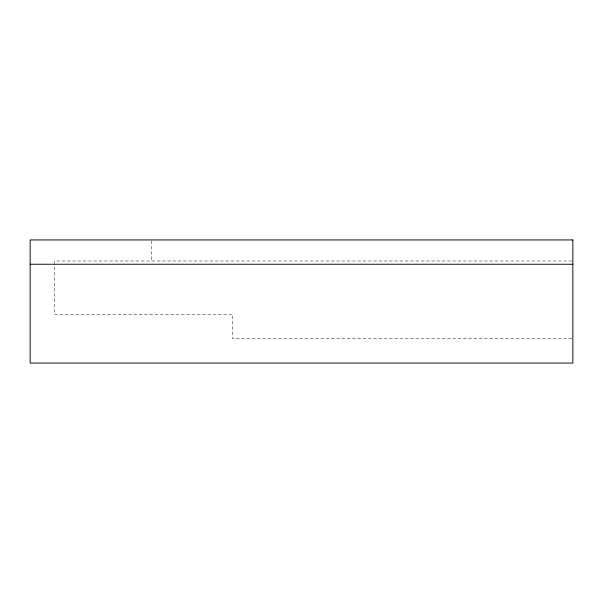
<?xml version="1.0" encoding="UTF-8"?>
<svg xmlns="http://www.w3.org/2000/svg" width="603" height="603" viewBox="0 0 603 603"><rect width="100%" height="100%" fill="white"/><g stroke="black" fill="none" stroke-linecap="round" stroke-linejoin="round"><path stroke-width="0.45" stroke-dasharray="3.02 2.26" d="M571.908 261.001L54.451 261.001L54.451 263.428M571.908 338.758L232.652 338.758L232.652 314.457L54.451 314.457L54.451 264.242M151.647 240.853L151.647 261.001"/><path stroke-width="0.9" d="M30.15 264.242L572.85 264.242M572.85 239.941L30.15 239.941L30.15 363.059L572.85 363.059L572.85 239.941"/></g></svg>
